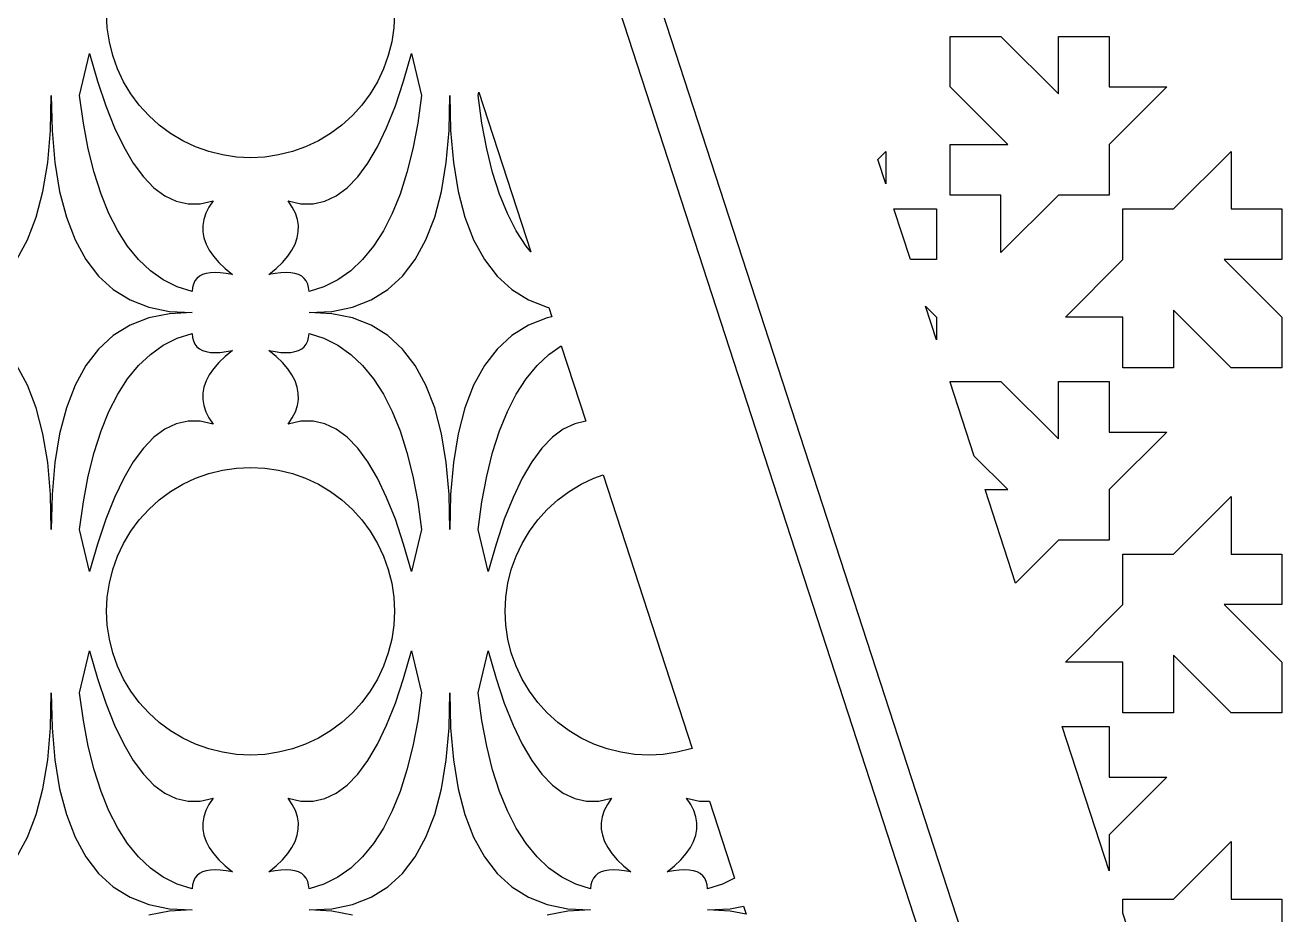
# Model space of a CAD drawing. Header units: metres. Extents: x 20 to 1108, y 20 to 485.
# Drawn here: x 703.3 to 798.4, y 97.1 to 164.1 of the extents above; entities that cross this region are included whole.
import ezdxf

# ---------------------------------------------------------------- set-up
doc = ezdxf.new("R2010")
doc.units = ezdxf.units.M

msp = doc.modelspace()

# ---------------------------------------------------------------- linework, layer by layer
for p, q in [((795.235, 20), (720.235, 250.826)), ((723.389, 250.826), (798.389, 20.0001)), ((709.45, 163.938), (709.397, 165)), ((731.073, 165), (731.02, 163.938)), ((709.605, 162.886), (709.45, 163.938)), ((731.02, 163.938), (730.865, 162.886)), ((709.864, 161.854), (709.605, 162.886)), ((730.865, 162.886), (730.606, 161.854)), ((772.909, 159.492), (772.909, 163.306)), ((772.909, 163.306), (776.723, 163.306)), ((776.723, 163.306), (781.056, 158.973)), ((781.056, 158.973), (781.056, 163.306)), ((781.056, 163.306), (784.869, 163.306)), ((784.869, 163.306), (784.869, 159.492)), ((707.361, 158.851), (708.121, 162.005)), ((708.121, 162.005), (708.712, 159.939)), ((710.222, 160.853), (709.864, 161.854)), ((730.606, 161.854), (730.248, 160.853)), ((731.759, 159.939), (732.349, 162.005)), ((732.349, 162.005), (733.109, 158.851)), ((710.677, 159.891), (710.222, 160.853)), ((730.248, 160.853), (729.793, 159.891)), ((708.712, 159.939), (709.336, 158.079)), ((711.224, 158.979), (710.677, 159.891)), ((729.793, 159.891), (729.246, 158.979)), ((731.135, 158.079), (731.759, 159.939)), ((705.176, 156.212), (705.235, 158.844)), ((705.235, 158.844), (705.295, 156.212)), ((707.652, 156.759), (707.361, 158.851)), ((711.857, 158.125), (711.224, 158.979)), ((729.246, 158.979), (728.613, 158.125)), ((733.109, 158.851), (732.818, 156.759)), ((735.176, 156.212), (735.235, 158.844)), ((735.235, 158.844), (735.295, 156.212)), ((737.361, 158.851), (737.421, 159.1)), ((737.652, 156.759), (737.361, 158.851)), ((737.421, 159.1), (741.332, 147.064)), ((777.243, 155.159), (772.909, 159.492)), ((784.869, 159.492), (789.202, 159.492)), ((789.202, 159.492), (784.869, 155.159)), ((709.336, 158.079), (709.993, 156.427)), ((712.572, 157.337), (711.857, 158.125)), ((728.613, 158.125), (727.898, 157.337)), ((730.477, 156.427), (731.135, 158.079)), ((713.36, 156.622), (712.572, 157.337)), ((727.898, 157.337), (727.11, 156.622)), ((704.967, 153.805), (705.176, 156.212)), ((705.295, 156.212), (705.504, 153.805)), ((708.018, 154.823), (707.652, 156.759)), ((709.993, 156.427), (710.684, 154.983)), ((714.214, 155.989), (713.36, 156.622)), ((715.127, 155.442), (714.214, 155.989)), ((726.257, 155.989), (725.343, 155.442)), ((727.11, 156.622), (726.257, 155.989)), ((729.786, 154.983), (730.477, 156.427)), ((732.818, 156.759), (732.452, 154.823)), ((734.967, 153.805), (735.176, 156.212)), ((735.295, 156.212), (735.504, 153.805)), ((738.018, 154.823), (737.652, 156.759)), ((716.088, 154.987), (715.127, 155.442)), ((725.343, 155.442), (724.383, 154.987)), ((772.909, 151.346), (772.909, 155.159)), ((772.909, 155.159), (777.243, 155.159)), ((784.869, 155.159), (784.869, 151.346)), ((708.46, 153.043), (708.018, 154.823)), ((710.684, 154.983), (711.408, 153.747)), ((717.089, 154.629), (716.088, 154.987)), ((718.121, 154.371), (717.089, 154.629)), ((719.173, 154.214), (718.121, 154.371)), ((720.235, 154.162), (719.173, 154.214)), ((721.298, 154.214), (720.235, 154.162)), ((722.349, 154.371), (721.298, 154.214)), ((723.382, 154.629), (722.349, 154.371)), ((724.383, 154.987), (723.382, 154.629)), ((729.062, 153.747), (729.786, 154.983)), ((732.452, 154.823), (732.01, 153.043)), ((738.46, 153.043), (738.018, 154.823)), ((767.455, 154.038), (768.056, 154.64)), ((768.056, 154.64), (768.056, 152.189)), ((789.723, 150.307), (794.056, 154.64)), ((794.056, 154.64), (794.056, 150.307)), ((704.608, 151.63), (704.967, 153.805)), ((705.504, 153.805), (705.862, 151.63)), ((711.408, 153.747), (712.166, 152.718)), ((728.304, 152.718), (729.062, 153.747)), ((734.608, 151.63), (734.967, 153.805)), ((735.504, 153.805), (735.862, 151.63)), ((768.056, 152.189), (767.455, 154.038)), ((708.977, 151.42), (708.46, 153.043)), ((712.166, 152.718), (712.956, 151.897)), ((727.514, 151.897), (728.304, 152.718)), ((732.01, 153.043), (731.493, 151.42)), ((738.977, 151.42), (738.46, 153.043)), ((704.099, 149.687), (704.608, 151.63)), ((705.862, 151.63), (706.371, 149.687)), ((709.57, 149.954), (708.977, 151.42)), ((712.956, 151.897), (713.78, 151.284)), ((713.78, 151.284), (714.637, 150.878)), ((725.833, 150.878), (726.69, 151.284)), ((726.69, 151.284), (727.514, 151.897)), ((731.493, 151.42), (730.9, 149.954)), ((734.099, 149.687), (734.608, 151.63)), ((735.862, 151.63), (736.371, 149.687)), ((739.57, 149.954), (738.977, 151.42)), ((776.723, 151.346), (772.909, 151.346)), ((781.056, 151.346), (776.723, 147.013)), ((776.723, 147.013), (776.723, 151.346)), ((784.869, 151.346), (781.056, 151.346)), ((714.637, 150.878), (715.527, 150.68)), ((715.527, 150.68), (716.451, 150.69)), ((716.451, 150.69), (717.408, 150.907)), ((717.097, 150.44), (716.864, 149.974)), ((717.408, 150.907), (717.097, 150.44)), ((723.373, 150.44), (723.062, 150.907)), ((723.062, 150.907), (724.019, 150.69)), ((723.606, 149.974), (723.373, 150.44)), ((724.019, 150.69), (724.943, 150.68)), ((724.943, 150.68), (725.833, 150.878)), ((769.907, 146.493), (768.668, 150.307)), ((768.668, 150.307), (771.87, 150.307)), ((771.87, 150.307), (771.87, 146.493)), ((785.91, 146.493), (785.91, 150.307)), ((785.91, 150.307), (789.723, 150.307)), ((794.056, 150.307), (797.87, 150.307)), ((797.87, 150.307), (797.87, 146.493)), ((703.441, 147.977), (704.099, 149.687)), ((706.371, 149.687), (707.029, 147.977)), ((710.238, 148.644), (709.57, 149.954)), ((716.711, 149.509), (716.635, 149.045)), ((716.864, 149.974), (716.711, 149.509)), ((723.76, 149.509), (723.606, 149.974)), ((723.835, 149.045), (723.76, 149.509)), ((730.9, 149.954), (730.232, 148.644)), ((733.441, 147.977), (734.099, 149.687)), ((736.371, 149.687), (737.029, 147.977)), ((740.238, 148.644), (739.57, 149.954)), ((710.981, 147.491), (710.238, 148.644)), ((716.635, 149.045), (716.639, 148.581)), ((716.639, 148.581), (716.721, 148.118)), ((723.749, 148.118), (723.831, 148.581)), ((723.831, 148.581), (723.835, 149.045)), ((730.232, 148.644), (729.489, 147.49)), ((740.981, 147.491), (740.238, 148.644)), ((702.634, 146.498), (703.441, 147.977)), ((707.029, 147.977), (707.837, 146.498)), ((711.801, 146.494), (710.981, 147.491)), ((716.721, 148.118), (716.883, 147.656)), ((716.883, 147.656), (717.123, 147.195)), ((723.347, 147.195), (723.588, 147.656)), ((723.588, 147.656), (723.749, 148.118)), ((729.489, 147.49), (728.67, 146.494)), ((732.634, 146.498), (733.441, 147.977)), ((737.029, 147.977), (737.837, 146.498)), ((741.332, 147.064), (740.981, 147.491)), ((707.837, 146.498), (708.795, 145.251)), ((712.695, 145.654), (711.801, 146.494)), ((717.123, 147.195), (717.441, 146.734)), ((717.441, 146.734), (717.838, 146.275)), ((722.633, 146.275), (723.029, 146.734)), ((723.029, 146.734), (723.347, 147.195)), ((728.67, 146.494), (727.775, 145.654)), ((731.676, 145.251), (732.634, 146.498)), ((737.837, 146.498), (738.795, 145.251)), ((771.87, 146.493), (769.907, 146.493)), ((781.576, 142.159), (785.91, 146.493)), ((797.87, 146.493), (793.536, 146.493)), ((793.536, 146.493), (797.87, 142.159)), ((713.665, 144.97), (712.695, 145.654)), ((717.838, 146.275), (718.314, 145.816)), ((718.314, 145.816), (718.868, 145.358)), ((721.602, 145.358), (722.156, 145.816)), ((722.156, 145.816), (722.633, 146.275)), ((727.775, 145.654), (726.805, 144.97)), ((708.795, 145.251), (709.903, 144.237)), ((714.711, 144.443), (713.665, 144.97)), ((715.931, 144.644), (715.861, 144.376)), ((716.043, 144.876), (715.931, 144.644)), ((716.194, 145.072), (716.043, 144.876)), ((716.386, 145.233), (716.194, 145.072)), ((716.62, 145.358), (716.386, 145.233)), ((716.893, 145.447), (716.62, 145.358)), ((717.207, 145.501), (716.893, 145.447)), ((717.561, 145.519), (717.207, 145.501)), ((717.957, 145.501), (717.561, 145.519)), ((718.392, 145.447), (717.957, 145.501)), ((718.868, 145.358), (718.392, 145.447)), ((722.078, 145.447), (721.602, 145.358)), ((722.513, 145.501), (722.078, 145.447)), ((722.909, 145.519), (722.513, 145.501)), ((723.263, 145.501), (722.909, 145.519)), ((723.577, 145.447), (723.263, 145.501)), ((723.85, 145.358), (723.577, 145.447)), ((724.084, 145.233), (723.85, 145.358)), ((724.276, 145.072), (724.084, 145.233)), ((724.427, 144.876), (724.276, 145.072)), ((724.539, 144.644), (724.427, 144.876)), ((724.609, 144.376), (724.539, 144.644)), ((726.805, 144.97), (725.76, 144.443)), ((730.567, 144.237), (731.676, 145.251)), ((738.795, 145.251), (739.903, 144.237)), ((709.903, 144.237), (711.16, 143.454)), ((715.831, 144.073), (714.711, 144.443)), ((715.861, 144.376), (715.831, 144.073)), ((724.639, 144.073), (724.609, 144.376)), ((725.76, 144.443), (724.639, 144.073)), ((729.31, 143.454), (730.567, 144.237)), ((739.903, 144.237), (741.16, 143.454)), ((711.16, 143.454), (712.567, 142.904)), ((712.567, 142.904), (714.125, 142.586)), ((726.345, 142.586), (727.903, 142.904)), ((727.903, 142.904), (729.31, 143.454)), ((741.16, 143.454), (742.567, 142.904)), ((742.567, 142.904), (742.692, 142.879)), ((742.692, 142.879), (742.923, 142.168)), ((771.048, 142.982), (771.87, 142.159)), ((771.87, 140.452), (771.048, 142.982)), ((794.056, 138.346), (789.723, 142.68)), ((789.723, 142.68), (789.723, 138.346)), ((712.567, 142.096), (711.16, 141.545)), ((714.125, 142.414), (712.567, 142.096)), ((714.125, 142.586), (715.828, 142.5)), ((715.828, 142.5), (714.125, 142.414)), ((724.642, 142.5), (726.345, 142.586)), ((726.345, 142.414), (724.642, 142.5)), ((727.903, 142.096), (726.345, 142.414)), ((729.31, 141.545), (727.903, 142.096)), ((742.567, 142.096), (741.16, 141.545)), ((742.923, 142.168), (742.567, 142.096)), ((771.87, 142.159), (771.87, 140.452)), ((785.91, 142.159), (781.576, 142.159)), ((785.91, 138.346), (785.91, 142.159)), ((797.87, 142.159), (797.87, 138.346)), ((711.16, 141.545), (709.903, 140.763)), ((714.711, 140.557), (715.831, 140.927)), ((715.831, 140.927), (715.861, 140.624)), ((724.609, 140.624), (724.639, 140.927)), ((724.639, 140.927), (725.76, 140.557)), ((730.567, 140.763), (729.31, 141.545)), ((741.16, 141.545), (739.903, 140.763)), ((709.903, 140.763), (708.795, 139.749)), ((712.695, 139.346), (713.665, 140.03)), ((713.665, 140.03), (714.711, 140.557)), ((715.861, 140.624), (715.931, 140.356)), ((715.931, 140.356), (716.043, 140.124)), ((716.043, 140.124), (716.194, 139.928)), ((716.194, 139.928), (716.386, 139.767)), ((724.084, 139.767), (724.276, 139.928)), ((724.276, 139.928), (724.427, 140.124)), ((724.427, 140.124), (724.539, 140.356)), ((724.539, 140.356), (724.609, 140.624)), ((725.76, 140.557), (726.805, 140.03)), ((726.805, 140.03), (727.775, 139.346)), ((731.676, 139.749), (730.567, 140.763)), ((739.903, 140.763), (738.795, 139.749)), ((742.695, 139.346), (743.627, 140.003)), ((743.627, 140.003), (745.476, 134.309)), ((708.795, 139.749), (707.837, 138.502)), ((711.801, 138.506), (712.695, 139.346)), ((716.386, 139.767), (716.62, 139.642)), ((716.62, 139.642), (716.893, 139.553)), ((716.893, 139.553), (717.207, 139.499)), ((717.207, 139.499), (717.561, 139.481)), ((717.561, 139.481), (717.957, 139.499)), ((718.314, 139.184), (717.838, 138.725)), ((717.957, 139.499), (718.392, 139.553)), ((718.868, 139.642), (718.314, 139.184)), ((718.392, 139.553), (718.868, 139.642)), ((722.156, 139.184), (721.602, 139.642)), ((721.602, 139.642), (722.078, 139.553)), ((722.078, 139.553), (722.513, 139.499)), ((722.633, 138.725), (722.156, 139.184)), ((722.513, 139.499), (722.909, 139.481)), ((722.909, 139.481), (723.263, 139.499)), ((723.263, 139.499), (723.577, 139.553)), ((723.577, 139.553), (723.85, 139.642)), ((723.85, 139.642), (724.084, 139.767)), ((727.775, 139.346), (728.67, 138.506)), ((732.634, 138.502), (731.676, 139.749)), ((738.795, 139.749), (737.837, 138.502)), ((741.801, 138.506), (742.695, 139.346)), ((703.441, 137.023), (702.634, 138.502)), ((707.837, 138.502), (707.029, 137.023)), ((710.981, 137.509), (711.801, 138.506)), ((717.441, 138.266), (717.123, 137.805)), ((717.838, 138.725), (717.441, 138.266)), ((723.029, 138.266), (722.633, 138.725)), ((723.347, 137.805), (723.029, 138.266)), ((728.67, 138.506), (729.489, 137.509)), ((733.441, 137.023), (732.634, 138.502)), ((737.837, 138.502), (737.029, 137.023)), ((740.981, 137.509), (741.801, 138.506)), ((789.723, 138.346), (785.91, 138.346)), ((797.87, 138.346), (794.056, 138.346)), ((704.099, 135.313), (703.441, 137.023)), ((707.029, 137.023), (706.371, 135.313)), ((710.238, 136.356), (710.981, 137.509)), ((716.883, 137.344), (716.721, 136.882)), ((717.123, 137.805), (716.883, 137.344)), ((723.588, 137.344), (723.347, 137.805)), ((723.749, 136.882), (723.588, 137.344)), ((729.489, 137.509), (730.232, 136.356)), ((734.099, 135.313), (733.441, 137.023)), ((737.029, 137.023), (736.371, 135.313)), ((740.238, 136.356), (740.981, 137.509)), ((772.909, 137.253), (772.909, 137.307)), ((772.909, 137.307), (776.723, 137.307)), ((774.72, 131.684), (772.909, 137.253)), ((776.723, 137.307), (781.056, 132.973)), ((781.056, 132.973), (781.056, 137.307)), ((781.056, 137.307), (784.869, 137.307)), ((784.869, 137.307), (784.869, 133.493)), ((709.57, 135.046), (710.238, 136.356)), ((716.639, 136.419), (716.635, 135.955)), ((716.721, 136.882), (716.639, 136.419)), ((723.831, 136.419), (723.749, 136.882)), ((723.835, 135.955), (723.831, 136.419)), ((730.232, 136.356), (730.9, 135.046)), ((739.57, 135.046), (740.238, 136.356)), ((704.608, 133.37), (704.099, 135.313)), ((706.371, 135.313), (705.862, 133.37)), ((716.635, 135.955), (716.711, 135.491)), ((716.711, 135.491), (716.864, 135.026)), ((723.606, 135.026), (723.76, 135.491)), ((723.76, 135.491), (723.835, 135.955)), ((734.608, 133.37), (734.099, 135.313)), ((736.371, 135.313), (735.862, 133.37)), ((708.977, 133.58), (709.57, 135.046)), ((714.637, 134.122), (713.78, 133.716)), ((715.527, 134.32), (714.637, 134.122)), ((716.451, 134.31), (715.527, 134.32)), ((717.408, 134.093), (716.451, 134.31)), ((716.864, 135.026), (717.097, 134.56)), ((717.097, 134.56), (717.408, 134.093)), ((723.062, 134.093), (723.373, 134.56)), ((724.019, 134.31), (723.062, 134.093)), ((723.373, 134.56), (723.606, 135.026)), ((724.943, 134.32), (724.019, 134.31)), ((725.833, 134.122), (724.943, 134.32)), ((726.69, 133.716), (725.833, 134.122)), ((730.9, 135.046), (731.493, 133.58)), ((738.977, 133.58), (739.57, 135.046)), ((744.637, 134.122), (743.78, 133.716)), ((745.476, 134.309), (744.637, 134.122)), ((704.967, 131.195), (704.608, 133.37)), ((705.862, 133.37), (705.504, 131.195)), ((708.46, 131.957), (708.977, 133.58)), ((713.78, 133.716), (712.956, 133.103)), ((727.514, 133.103), (726.69, 133.716)), ((731.493, 133.58), (732.01, 131.957)), ((734.967, 131.195), (734.608, 133.37)), ((735.862, 133.37), (735.504, 131.195)), ((738.46, 131.957), (738.977, 133.58)), ((743.78, 133.716), (742.956, 133.103)), ((784.869, 133.493), (789.202, 133.493)), ((789.202, 133.493), (784.869, 129.159)), ((712.166, 132.282), (711.408, 131.253)), ((712.956, 133.103), (712.166, 132.282)), ((728.304, 132.282), (727.514, 133.103)), ((729.062, 131.253), (728.304, 132.282)), ((742.166, 132.282), (741.408, 131.253)), ((742.956, 133.103), (742.166, 132.282)), ((708.018, 130.177), (708.46, 131.957)), ((732.01, 131.957), (732.452, 130.177)), ((738.018, 130.177), (738.46, 131.957)), ((777.243, 129.159), (774.72, 131.684)), ((705.176, 128.788), (704.967, 131.195)), ((705.504, 131.195), (705.295, 128.788)), ((711.408, 131.253), (710.684, 130.017)), ((716.088, 130.013), (717.089, 130.371)), ((717.089, 130.371), (718.121, 130.629)), ((718.121, 130.629), (719.173, 130.786)), ((719.173, 130.786), (720.235, 130.838)), ((720.235, 130.838), (721.298, 130.786)), ((721.298, 130.786), (722.349, 130.629)), ((722.349, 130.629), (723.382, 130.371)), ((723.382, 130.371), (724.383, 130.013)), ((729.786, 130.017), (729.062, 131.253)), ((735.176, 128.788), (734.967, 131.195)), ((735.504, 131.195), (735.295, 128.788)), ((741.408, 131.253), (740.684, 130.017)), ((707.652, 128.241), (708.018, 130.177)), ((710.684, 130.017), (709.993, 128.573)), ((714.214, 129.011), (715.127, 129.558)), ((715.127, 129.558), (716.088, 130.013)), ((724.383, 130.013), (725.343, 129.558)), ((725.343, 129.558), (726.257, 129.011)), ((730.477, 128.573), (729.786, 130.017)), ((732.452, 130.177), (732.818, 128.241)), ((737.652, 128.241), (738.018, 130.177)), ((740.684, 130.017), (739.993, 128.573)), ((744.214, 129.011), (745.126, 129.558)), ((745.126, 129.558), (746.088, 130.013)), ((746.088, 130.013), (746.791, 130.264)), ((746.791, 130.264), (753.483, 109.666)), ((705.235, 126.156), (705.176, 128.788)), ((705.295, 128.788), (705.235, 126.156)), ((709.993, 128.573), (709.336, 126.921)), ((713.36, 128.378), (714.214, 129.011)), ((726.257, 129.011), (727.11, 128.378)), ((731.135, 126.921), (730.477, 128.573)), ((735.235, 126.156), (735.176, 128.788)), ((735.295, 128.788), (735.235, 126.156)), ((739.993, 128.573), (739.336, 126.921)), ((743.36, 128.378), (744.214, 129.011)), ((775.539, 129.159), (777.243, 129.159)), ((777.827, 122.117), (775.539, 129.159)), ((784.869, 129.159), (784.869, 125.346)), ((789.723, 124.307), (794.056, 128.64)), ((794.056, 128.64), (794.056, 124.307)), ((707.361, 126.149), (707.652, 128.241)), ((711.857, 126.875), (712.572, 127.663)), ((712.572, 127.663), (713.36, 128.378)), ((727.11, 128.378), (727.898, 127.663)), ((727.898, 127.663), (728.613, 126.875)), ((732.818, 128.241), (733.109, 126.149)), ((737.361, 126.149), (737.652, 128.241)), ((741.857, 126.875), (742.572, 127.663)), ((742.572, 127.663), (743.36, 128.378)), ((709.336, 126.921), (708.712, 125.061)), ((711.224, 126.021), (711.857, 126.875)), ((728.613, 126.875), (729.246, 126.021)), ((731.759, 125.061), (731.135, 126.921)), ((739.336, 126.921), (738.712, 125.061)), ((741.224, 126.021), (741.857, 126.875)), ((708.121, 122.995), (707.361, 126.149)), ((710.677, 125.109), (711.224, 126.021)), ((729.246, 126.021), (729.793, 125.109)), ((733.109, 126.149), (732.349, 122.995)), ((738.121, 122.995), (737.361, 126.149)), ((740.677, 125.109), (741.224, 126.021)), ((708.712, 125.061), (708.121, 122.995)), ((710.222, 124.147), (710.677, 125.109)), ((729.793, 125.109), (730.248, 124.147)), ((732.349, 122.995), (731.759, 125.061)), ((738.712, 125.061), (738.121, 122.995)), ((740.222, 124.147), (740.677, 125.109)), ((781.056, 125.346), (777.827, 122.117)), ((784.869, 125.346), (781.056, 125.346)), ((709.864, 123.146), (710.222, 124.147)), ((730.248, 124.147), (730.606, 123.146)), ((739.864, 123.146), (740.222, 124.147)), ((785.91, 120.493), (785.91, 124.307)), ((785.91, 124.307), (789.723, 124.307)), ((794.056, 124.307), (797.87, 124.307)), ((797.87, 124.307), (797.87, 120.493)), ((709.605, 122.114), (709.864, 123.146)), ((730.606, 123.146), (730.865, 122.114)), ((739.605, 122.114), (739.864, 123.146)), ((709.45, 121.062), (709.605, 122.114)), ((730.865, 122.114), (731.02, 121.062)), ((739.45, 121.062), (739.605, 122.114)), ((709.397, 120), (709.45, 121.062)), ((731.02, 121.062), (731.073, 120)), ((739.397, 120), (739.45, 121.062)), ((709.45, 118.938), (709.397, 120)), ((731.073, 120), (731.02, 118.938)), ((739.45, 118.938), (739.397, 120)), ((781.576, 116.159), (785.91, 120.493)), ((797.87, 120.493), (793.536, 120.493)), ((793.536, 120.493), (797.87, 116.159)), ((709.605, 117.886), (709.45, 118.938)), ((731.02, 118.938), (730.865, 117.886)), ((739.605, 117.886), (739.45, 118.938)), ((707.361, 113.852), (708.121, 117.005)), ((708.121, 117.005), (708.712, 114.938)), ((709.864, 116.854), (709.605, 117.886)), ((730.865, 117.886), (730.606, 116.854)), ((731.759, 114.938), (732.349, 117.005)), ((732.349, 117.005), (733.109, 113.852)), ((737.361, 113.852), (738.121, 117.005)), ((738.121, 117.005), (738.712, 114.938)), ((739.864, 116.854), (739.605, 117.886)), ((710.222, 115.853), (709.864, 116.854)), ((730.606, 116.854), (730.248, 115.853)), ((740.222, 115.853), (739.864, 116.854)), ((785.91, 116.159), (781.576, 116.159)), ((785.91, 112.346), (785.91, 116.159)), ((794.056, 112.346), (789.723, 116.68)), ((789.723, 116.68), (789.723, 112.346)), ((797.87, 116.159), (797.87, 112.346)), ((710.677, 114.891), (710.222, 115.853)), ((730.248, 115.853), (729.793, 114.891)), ((740.677, 114.891), (740.222, 115.853)), ((708.712, 114.938), (709.336, 113.079)), ((711.224, 113.979), (710.677, 114.891)), ((729.793, 114.891), (729.246, 113.979)), ((731.135, 113.079), (731.759, 114.938)), ((738.712, 114.938), (739.336, 113.079)), ((741.224, 113.979), (740.677, 114.891)), ((705.176, 111.212), (705.235, 113.845)), ((705.235, 113.845), (705.295, 111.212)), ((707.652, 111.759), (707.361, 113.852)), ((711.857, 113.125), (711.224, 113.979)), ((729.246, 113.979), (728.613, 113.125)), ((733.109, 113.852), (732.818, 111.759)), ((735.176, 111.212), (735.235, 113.845)), ((735.235, 113.845), (735.295, 111.212)), ((737.652, 111.759), (737.361, 113.852)), ((741.857, 113.125), (741.224, 113.979)), ((709.336, 113.079), (709.993, 111.427)), ((712.572, 112.337), (711.857, 113.125)), ((713.36, 111.622), (712.572, 112.337)), ((727.898, 112.337), (727.11, 111.622)), ((728.613, 113.125), (727.898, 112.337)), ((730.477, 111.427), (731.135, 113.079)), ((739.336, 113.079), (739.993, 111.427)), ((742.572, 112.337), (741.857, 113.125)), ((743.36, 111.622), (742.572, 112.337)), ((789.723, 112.346), (785.91, 112.346)), ((797.87, 112.346), (794.056, 112.346)), ((708.018, 109.822), (707.652, 111.759)), ((709.993, 111.427), (710.684, 109.983)), ((714.214, 110.989), (713.36, 111.622)), ((727.11, 111.622), (726.257, 110.989)), ((729.786, 109.983), (730.477, 111.427)), ((732.818, 111.759), (732.452, 109.822)), ((738.018, 109.822), (737.652, 111.759)), ((739.993, 111.427), (740.684, 109.983)), ((744.214, 110.989), (743.36, 111.622)), ((781.34, 111.307), (784.869, 111.307)), ((784.869, 100.443), (781.34, 111.307)), ((784.869, 111.307), (784.869, 107.493)), ((704.967, 108.806), (705.176, 111.212)), ((705.295, 111.212), (705.504, 108.806)), ((715.127, 110.442), (714.214, 110.989)), ((716.088, 109.987), (715.127, 110.442)), ((725.343, 110.442), (724.383, 109.987)), ((726.257, 110.989), (725.343, 110.442)), ((734.967, 108.806), (735.176, 111.212)), ((735.295, 111.212), (735.504, 108.806)), ((745.126, 110.442), (744.214, 110.989)), ((746.088, 109.987), (745.126, 110.442)), ((708.46, 108.043), (708.018, 109.822)), ((710.684, 109.983), (711.408, 108.747)), ((717.089, 109.629), (716.088, 109.987)), ((718.121, 109.37), (717.089, 109.629)), ((723.382, 109.629), (722.349, 109.37)), ((724.383, 109.987), (723.382, 109.629)), ((729.062, 108.747), (729.786, 109.983)), ((732.452, 109.822), (732.01, 108.043)), ((738.46, 108.043), (738.018, 109.822)), ((740.684, 109.983), (741.408, 108.747)), ((747.089, 109.629), (746.088, 109.987)), ((748.121, 109.37), (747.089, 109.629)), ((753.382, 109.629), (752.349, 109.37)), ((753.483, 109.666), (753.382, 109.629)), ((704.608, 106.63), (704.967, 108.806)), ((705.504, 108.806), (705.862, 106.63)), ((711.408, 108.747), (712.166, 107.718)), ((719.173, 109.215), (718.121, 109.37)), ((720.235, 109.162), (719.173, 109.215)), ((721.298, 109.215), (720.235, 109.162)), ((722.349, 109.37), (721.298, 109.215)), ((728.304, 107.718), (729.062, 108.747)), ((734.608, 106.63), (734.967, 108.806)), ((735.504, 108.806), (735.862, 106.63)), ((741.408, 108.747), (742.166, 107.718)), ((749.173, 109.215), (748.121, 109.37)), ((750.235, 109.162), (749.173, 109.215)), ((751.298, 109.215), (750.235, 109.162)), ((752.349, 109.37), (751.298, 109.215)), ((708.977, 106.42), (708.46, 108.043)), ((712.166, 107.718), (712.956, 106.896)), ((727.514, 106.896), (728.304, 107.718)), ((732.01, 108.043), (731.493, 106.42)), ((738.977, 106.42), (738.46, 108.043)), ((742.166, 107.718), (742.956, 106.896)), ((784.869, 107.493), (789.202, 107.493)), ((789.202, 107.493), (784.869, 103.159)), ((704.099, 104.688), (704.608, 106.63)), ((705.862, 106.63), (706.371, 104.688)), ((712.956, 106.896), (713.78, 106.283)), ((726.69, 106.283), (727.514, 106.896)), ((734.099, 104.688), (734.608, 106.63)), ((735.862, 106.63), (736.371, 104.688)), ((742.956, 106.896), (743.78, 106.283)), ((709.57, 104.953), (708.977, 106.42)), ((713.78, 106.283), (714.637, 105.878)), ((714.637, 105.878), (715.527, 105.68)), ((715.527, 105.68), (716.451, 105.689)), ((716.451, 105.689), (717.408, 105.907)), ((717.408, 105.907), (717.097, 105.44)), ((723.373, 105.44), (723.062, 105.907)), ((723.062, 105.907), (724.019, 105.689)), ((724.019, 105.689), (724.943, 105.68)), ((724.943, 105.68), (725.833, 105.878)), ((725.833, 105.878), (726.69, 106.283)), ((731.493, 106.42), (730.9, 104.953)), ((739.57, 104.953), (738.977, 106.42)), ((743.78, 106.283), (744.637, 105.878)), ((744.637, 105.878), (745.528, 105.68)), ((745.528, 105.68), (746.451, 105.689)), ((746.451, 105.689), (747.408, 105.907)), ((747.408, 105.907), (747.096, 105.44)), ((753.374, 105.44), (753.062, 105.907)), ((753.062, 105.907), (754.019, 105.689)), ((754.019, 105.689), (754.778, 105.682)), ((754.778, 105.682), (756.658, 99.8955)), ((703.441, 102.977), (704.099, 104.688)), ((706.371, 104.688), (707.029, 102.977)), ((710.238, 103.644), (709.57, 104.953)), ((716.864, 104.975), (716.711, 104.509)), ((717.097, 105.44), (716.864, 104.975)), ((723.606, 104.975), (723.373, 105.44)), ((723.76, 104.509), (723.606, 104.975)), ((730.9, 104.953), (730.232, 103.644)), ((733.441, 102.977), (734.099, 104.688)), ((736.371, 104.688), (737.029, 102.977)), ((740.238, 103.644), (739.57, 104.953)), ((746.865, 104.975), (746.711, 104.509)), ((747.096, 105.44), (746.865, 104.975)), ((753.605, 104.975), (753.374, 105.44)), ((753.76, 104.509), (753.605, 104.975)), ((716.711, 104.509), (716.635, 104.045)), ((716.635, 104.045), (716.639, 103.581)), ((723.835, 104.045), (723.76, 104.509)), ((723.831, 103.581), (723.835, 104.045)), ((746.711, 104.509), (746.635, 104.045)), ((746.635, 104.045), (746.639, 103.581)), ((753.835, 104.045), (753.76, 104.509)), ((753.831, 103.581), (753.835, 104.045)), ((702.634, 101.498), (703.441, 102.977)), ((707.029, 102.977), (707.837, 101.498)), ((710.981, 102.49), (710.238, 103.644)), ((716.639, 103.581), (716.721, 103.118)), ((716.721, 103.118), (716.883, 102.656)), ((723.588, 102.656), (723.749, 103.118)), ((723.749, 103.118), (723.831, 103.581)), ((730.232, 103.644), (729.489, 102.49)), ((732.634, 101.498), (733.441, 102.977)), ((737.029, 102.977), (737.837, 101.498)), ((740.981, 102.49), (740.238, 103.644)), ((746.639, 103.581), (746.721, 103.118)), ((746.721, 103.118), (746.883, 102.656)), ((753.588, 102.656), (753.749, 103.118)), ((753.749, 103.118), (753.831, 103.581)), ((784.869, 103.159), (784.869, 100.443)), ((711.801, 101.494), (710.981, 102.49)), ((716.883, 102.656), (717.123, 102.194)), ((717.123, 102.194), (717.441, 101.734)), ((723.029, 101.734), (723.347, 102.194)), ((723.347, 102.194), (723.588, 102.656)), ((729.489, 102.49), (728.67, 101.494)), ((741.801, 101.494), (740.981, 102.49)), ((746.883, 102.656), (747.123, 102.194)), ((747.123, 102.194), (747.441, 101.734)), ((753.029, 101.734), (753.347, 102.194)), ((753.347, 102.194), (753.588, 102.656)), ((789.723, 98.3068), (794.056, 102.64)), ((794.056, 102.64), (794.056, 98.3068)), ((707.837, 101.498), (708.795, 100.251)), ((712.695, 100.653), (711.801, 101.494)), ((717.441, 101.734), (717.838, 101.274)), ((717.838, 101.274), (718.314, 100.815)), ((722.156, 100.815), (722.633, 101.274)), ((722.633, 101.274), (723.029, 101.734)), ((728.67, 101.494), (727.775, 100.653)), ((731.676, 100.251), (732.634, 101.498)), ((737.837, 101.498), (738.795, 100.251)), ((742.695, 100.653), (741.801, 101.494)), ((747.441, 101.734), (747.838, 101.274)), ((747.838, 101.274), (748.314, 100.815)), ((752.156, 100.815), (752.633, 101.274)), ((752.633, 101.274), (753.029, 101.734)), ((708.795, 100.251), (709.903, 99.2373)), ((713.665, 99.9697), (712.695, 100.653)), ((714.711, 99.4434), (713.665, 99.9697)), ((716.043, 99.876), (715.931, 99.6436)), ((716.194, 100.072), (716.043, 99.876)), ((716.386, 100.233), (716.194, 100.072)), ((716.62, 100.358), (716.386, 100.233)), ((716.893, 100.447), (716.62, 100.358)), ((717.207, 100.501), (716.893, 100.447)), ((717.561, 100.519), (717.207, 100.501)), ((717.957, 100.501), (717.561, 100.519)), ((718.392, 100.447), (717.957, 100.501)), ((718.314, 100.815), (718.868, 100.358)), ((718.868, 100.358), (718.392, 100.447)), ((721.602, 100.358), (722.156, 100.815)), ((722.078, 100.447), (721.602, 100.358)), ((722.513, 100.501), (722.078, 100.447)), ((722.909, 100.519), (722.513, 100.501)), ((723.263, 100.501), (722.909, 100.519)), ((723.577, 100.447), (723.263, 100.501)), ((723.85, 100.358), (723.577, 100.447)), ((724.084, 100.233), (723.85, 100.358)), ((724.276, 100.072), (724.084, 100.233)), ((724.427, 99.876), (724.276, 100.072)), ((724.539, 99.6436), (724.427, 99.876)), ((726.805, 99.9697), (725.76, 99.4434)), ((727.775, 100.653), (726.805, 99.9697)), ((730.567, 99.2373), (731.676, 100.251)), ((738.795, 100.251), (739.903, 99.2373)), ((743.665, 99.9697), (742.695, 100.653)), ((744.711, 99.4434), (743.665, 99.9697)), ((746.043, 99.876), (745.931, 99.6436)), ((746.194, 100.072), (746.043, 99.876)), ((746.386, 100.233), (746.194, 100.072)), ((746.62, 100.358), (746.386, 100.233)), ((746.893, 100.447), (746.62, 100.358)), ((747.207, 100.501), (746.893, 100.447)), ((747.561, 100.519), (747.207, 100.501)), ((747.957, 100.501), (747.561, 100.519)), ((748.392, 100.447), (747.957, 100.501)), ((748.314, 100.815), (748.868, 100.358)), ((748.868, 100.358), (748.392, 100.447)), ((751.602, 100.358), (752.156, 100.815)), ((752.078, 100.447), (751.602, 100.358)), ((752.513, 100.501), (752.078, 100.447)), ((752.909, 100.519), (752.513, 100.501)), ((753.263, 100.501), (752.909, 100.519)), ((753.577, 100.447), (753.263, 100.501)), ((753.85, 100.358), (753.577, 100.447)), ((754.084, 100.233), (753.85, 100.358)), ((754.276, 100.072), (754.084, 100.233)), ((754.427, 99.876), (754.276, 100.072)), ((754.539, 99.6436), (754.427, 99.876)), ((756.658, 99.8955), (755.76, 99.4434)), ((709.903, 99.2373), (711.16, 98.4541)), ((715.831, 99.0732), (714.711, 99.4434)), ((715.861, 99.376), (715.831, 99.0732)), ((715.931, 99.6436), (715.861, 99.376)), ((724.609, 99.376), (724.539, 99.6436)), ((724.639, 99.0732), (724.609, 99.376)), ((725.76, 99.4434), (724.639, 99.0732)), ((729.31, 98.4541), (730.567, 99.2373)), ((739.903, 99.2373), (741.16, 98.4541)), ((745.831, 99.0732), (744.711, 99.4434)), ((745.861, 99.376), (745.831, 99.0732)), ((745.931, 99.6436), (745.861, 99.376)), ((754.609, 99.376), (754.539, 99.6436)), ((754.639, 99.0732), (754.609, 99.376)), ((755.76, 99.4434), (754.639, 99.0732)), ((711.16, 98.4541), (712.567, 97.9043)), ((727.903, 97.9043), (729.31, 98.4541)), ((741.16, 98.4541), (742.567, 97.9043)), ((785.91, 97.2423), (785.91, 98.3068)), ((785.91, 98.3068), (789.723, 98.3068)), ((794.056, 98.3068), (797.87, 98.3068)), ((797.87, 98.3068), (797.87, 94.4933)), ((712.567, 97.9043), (714.125, 97.5859)), ((714.125, 97.4141), (712.567, 97.0957)), ((714.125, 97.5859), (715.828, 97.5)), ((715.828, 97.5), (714.125, 97.4141)), ((724.642, 97.5), (726.345, 97.5859)), ((726.345, 97.4141), (724.642, 97.5)), ((726.345, 97.5859), (727.903, 97.9043)), ((727.903, 97.0957), (726.345, 97.4141)), ((742.567, 97.9043), (744.125, 97.5859)), ((744.125, 97.4141), (742.567, 97.0957)), ((744.125, 97.5859), (745.828, 97.5)), ((745.828, 97.5), (744.125, 97.4141)), ((754.642, 97.5), (756.345, 97.5859)), ((756.345, 97.4141), (754.642, 97.5)), ((756.345, 97.5859), (757.343, 97.79)), ((757.544, 97.1689), (756.345, 97.4141)), ((757.343, 97.79), (757.544, 97.1689)), ((789.45, 86.3458), (785.91, 97.2423))]:
    msp.add_line(p, q)

doc.saveas('drawing.dxf')
